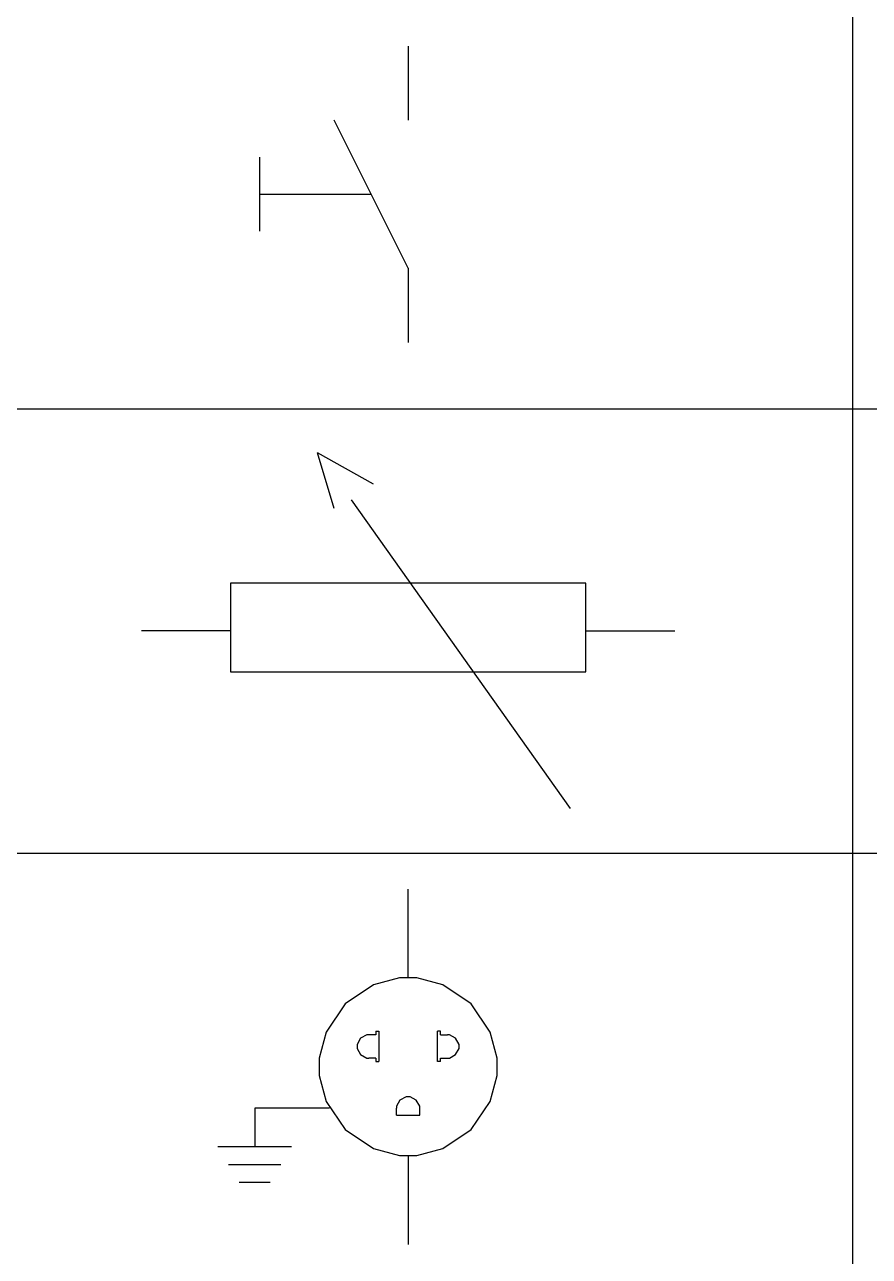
# Model space of a CAD drawing. Header units: millimetres. Extents: x 1974 to 2099, y 1386 to 1555.
# Drawn here: x 2091.158 to 2093.165, y 1481.519 to 1484.446 of the extents above; entities that cross this region are included whole.
import ezdxf

# ---------------------------------------------------------------- set-up
doc = ezdxf.new("R2010")
doc.units = ezdxf.units.MM
doc.layers.add('TEXTO', color=4, linetype='Continuous')

msp = doc.modelspace()

# ---------------------------------------------------------------- linework, layer by layer
at = {"layer": 'TEXTO', "color": 0}
for p, q in [((2093.1251, 1489.868), (2093.1251, 1472.9723)), ((2092.0691, 1484.3945), (2092.0691, 1484.2185)), ((2092.0691, 1483.8666), (2091.8931, 1484.2185)), ((2091.7171, 1483.9546), (2091.7171, 1484.1305)), ((2091.7171, 1484.0426), (2091.9811, 1484.0426)), ((2092.0691, 1483.8666), (2092.0691, 1483.6905)), ((2098.7779, 1483.5322), (2069.8934, 1483.5322)), ((2091.8528, 1483.4286), (2091.8925, 1483.2968)), ((2091.8528, 1483.4286), (2091.9863, 1483.3544)), ((2091.9336, 1483.3165), (2092.4538, 1482.5826)), ((2091.6467, 1483.1188), (2091.6467, 1482.9076)), ((2092.4915, 1483.1188), (2091.6467, 1483.1188)), ((2092.4915, 1482.9076), (2092.4915, 1483.1188)), ((2091.6467, 1483.005), (2091.4355, 1483.005)), ((2092.4915, 1483.005), (2092.7027, 1483.005)), ((2091.6467, 1482.9076), (2092.4915, 1482.9076)), ((2098.7779, 1482.4762), (2069.8934, 1482.4762)), ((2092.0691, 1482.1804), (2092.0691, 1482.3916)), ((2091.9868, 1482.1639), (2091.9197, 1482.1187)), ((2092.0485, 1482.1804), (2091.9868, 1482.1639)), ((2092.0691, 1482.1804), (2092.0485, 1482.1804)), ((2092.0895, 1482.1804), (2092.0691, 1482.1804)), ((2092.1512, 1482.1639), (2092.0895, 1482.1804)), ((2092.2184, 1482.1187), (2092.1512, 1482.1639)), ((2091.9197, 1482.1187), (2091.8744, 1482.0515)), ((2092.2637, 1482.0515), (2092.2184, 1482.1187)), ((2091.8744, 1482.0515), (2091.8579, 1481.9898)), ((2091.9562, 1482.0371), (2091.9481, 1482.0225)), ((2091.9707, 1482.0451), (2091.9562, 1482.0371)), ((2091.9756, 1482.0451), (2091.9707, 1482.0451)), ((2091.9924, 1482.0451), (2091.9756, 1482.0451)), ((2091.9924, 1482.0535), (2091.9924, 1482.0451)), ((2091.9924, 1482.0535), (2091.9993, 1482.0535)), ((2091.9993, 1482.0535), (2091.9993, 1481.9816)), ((2092.1459, 1482.0535), (2092.1389, 1482.0535)), ((2092.1389, 1481.9816), (2092.1389, 1482.0535)), ((2092.1459, 1482.0451), (2092.1459, 1482.0535)), ((2092.1459, 1482.0451), (2092.1625, 1482.0451)), ((2092.1674, 1482.0451), (2092.1625, 1482.0451)), ((2092.1819, 1482.0371), (2092.1674, 1482.0451)), ((2092.19, 1482.0225), (2092.1819, 1482.0371)), ((2092.2803, 1481.9898), (2092.2637, 1482.0515)), ((2091.9481, 1482.0225), (2091.9481, 1482.0176)), ((2091.9481, 1482.0176), (2091.9481, 1482.0127)), ((2091.9481, 1482.0127), (2091.9562, 1481.9981)), ((2092.1819, 1481.9981), (2092.19, 1482.0127)), ((2092.19, 1482.0176), (2092.19, 1482.0225)), ((2092.19, 1482.0127), (2092.19, 1482.0176)), ((2091.8579, 1481.9898), (2091.8579, 1481.9692)), ((2091.9562, 1481.9981), (2091.9707, 1481.99)), ((2091.9707, 1481.99), (2091.9756, 1481.99)), ((2091.9924, 1481.99), (2091.9756, 1481.99)), ((2091.9924, 1481.99), (2091.9924, 1481.9816)), ((2091.9924, 1481.9816), (2091.9993, 1481.9816)), ((2092.1459, 1481.9816), (2092.1389, 1481.9816)), ((2092.1459, 1481.99), (2092.1625, 1481.99)), ((2092.1459, 1481.9816), (2092.1459, 1481.99)), ((2092.1625, 1481.99), (2092.1674, 1481.99)), ((2092.1674, 1481.99), (2092.1819, 1481.9981)), ((2092.2803, 1481.9692), (2092.2803, 1481.9898)), ((2091.8579, 1481.9692), (2091.8579, 1481.9488)), ((2091.8579, 1481.9488), (2091.8744, 1481.8871)), ((2092.2637, 1481.8871), (2092.2803, 1481.9488)), ((2092.2803, 1481.9488), (2092.2803, 1481.9692)), ((2092.2803, 1481.9692), (2092.2803, 1481.9692)), ((2092.0496, 1481.89), (2092.0415, 1481.8754)), ((2092.0641, 1481.898), (2092.0496, 1481.89)), ((2092.0691, 1481.898), (2092.0641, 1481.898)), ((2092.0739, 1481.898), (2092.0691, 1481.898)), ((2092.0885, 1481.89), (2092.0739, 1481.898)), ((2092.0966, 1481.8754), (2092.0885, 1481.89)), ((2091.8825, 1481.8705), (2091.7045, 1481.8705)), ((2091.7045, 1481.8705), (2091.7045, 1481.7794)), ((2091.8744, 1481.8871), (2091.9197, 1481.82)), ((2092.0415, 1481.8754), (2092.0415, 1481.8705)), ((2092.0415, 1481.8539), (2092.0415, 1481.8705)), ((2092.0966, 1481.8705), (2092.0966, 1481.8754)), ((2092.0966, 1481.8539), (2092.0966, 1481.8705)), ((2092.2184, 1481.82), (2092.2637, 1481.8871)), ((2092.0415, 1481.8539), (2092.0966, 1481.8539)), ((2091.9197, 1481.82), (2091.9868, 1481.7747)), ((2092.1512, 1481.7747), (2092.2184, 1481.82)), ((2091.6173, 1481.7794), (2091.7916, 1481.7794)), ((2091.9868, 1481.7747), (2092.0485, 1481.7581)), ((2092.0895, 1481.7581), (2092.1512, 1481.7747)), ((2092.0485, 1481.7581), (2092.0691, 1481.7581)), ((2092.0691, 1481.7581), (2092.0691, 1481.5469)), ((2092.0691, 1481.7581), (2092.0895, 1481.7581)), ((2091.6425, 1481.7371), (2091.7664, 1481.7371)), ((2091.6677, 1481.6949), (2091.7412, 1481.6949))]:
    msp.add_line(p, q, dxfattribs=at)

doc.saveas('drawing.dxf')
